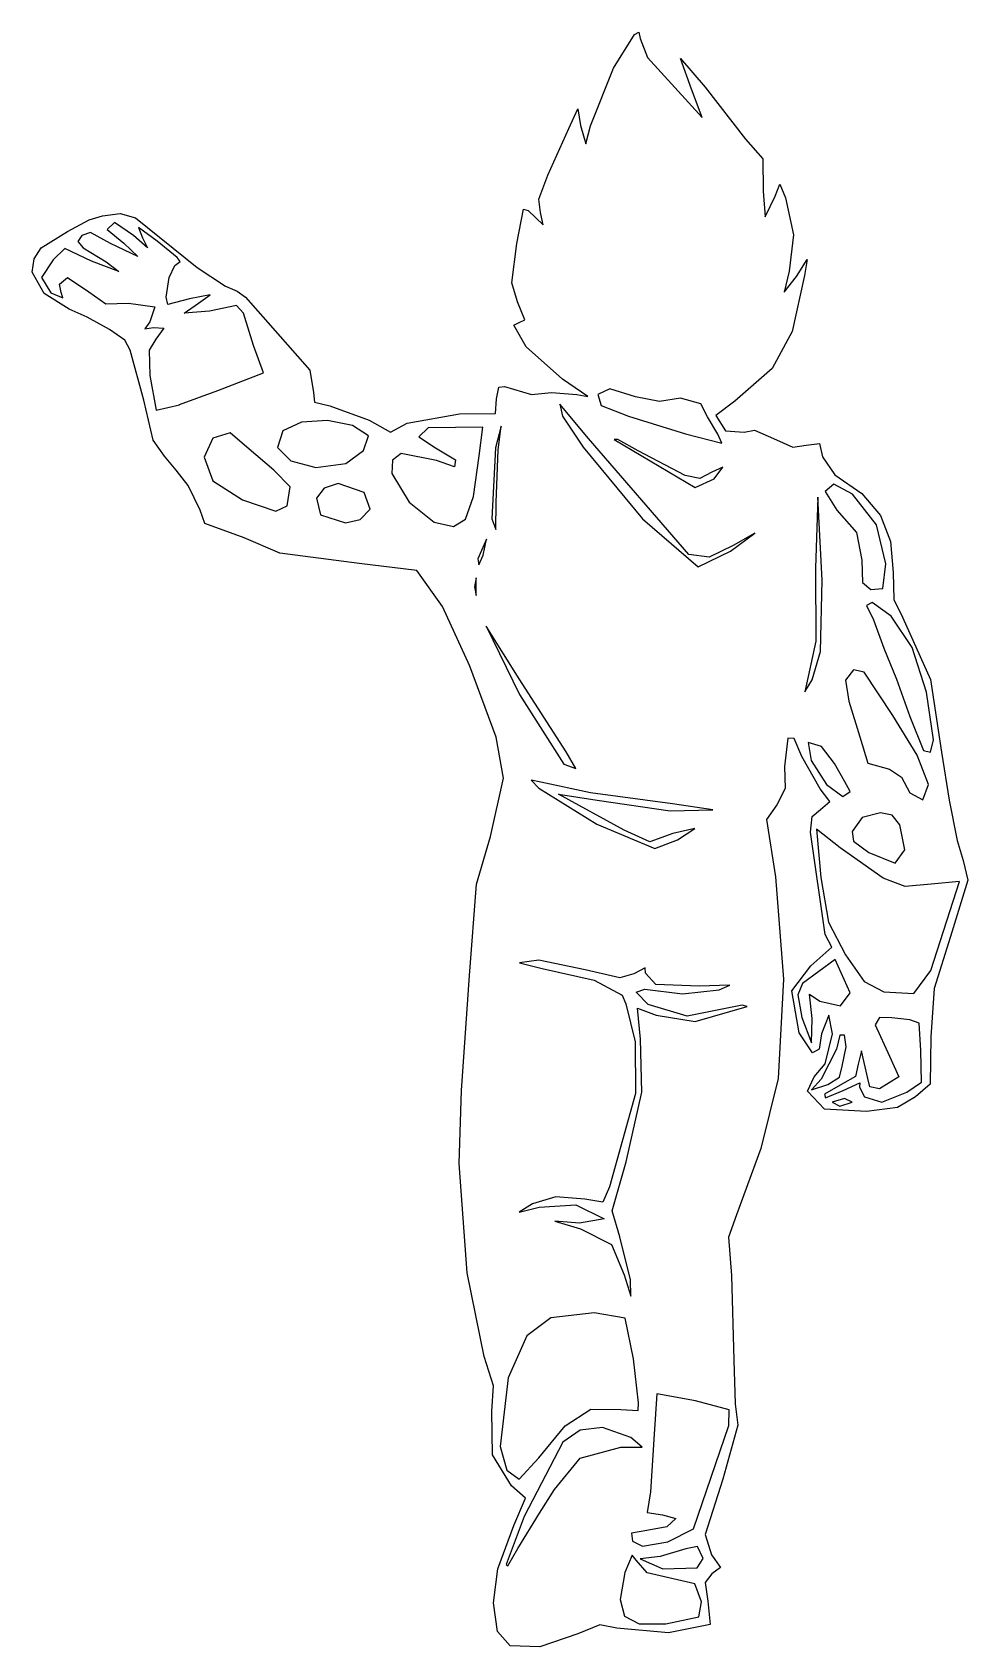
# Model space of a CAD drawing. Extents: x 9.4 to 47.8, y -22.7 to 11.
# Drawn here: x 30.19 to 47.81, y -22.65 to 7.74 of the extents above; entities that cross this region are included whole.
import ezdxf

# ---------------------------------------------------------------- set-up
doc = ezdxf.new("R2010")
doc.units = 0

msp = doc.modelspace()

# ---------------------------------------------------------------- linework, layer by layer
at = {"layer": 'Layer 1'}
for p, q in [((41.141541, 7.067743), (41.532923, 7.69916)), ((41.532923, 7.69916), (41.614581, 7.743417)), ((41.614581, 7.743417), (41.638949, 7.627797)), ((41.638949, 7.627797), (41.777551, 7.2703)), ((40.704517, 5.980253), (41.141541, 7.067743)), ((41.777551, 7.2703), (42.806901, 6.13897)), ((42.606162, 6.670918), (42.401932, 7.248067)), ((42.401932, 7.248067), (42.864892, 6.708474)), ((42.864892, 6.708474), (43.628497, 5.729926)), ((42.806901, 6.13897), (42.606162, 6.670918)), ((40.299361, 5.929033), (40.468037, 6.302389)), ((40.468037, 6.302389), (40.516822, 5.986423)), ((39.90243, 5.05063), (40.299361, 5.929033)), ((40.516822, 5.986423), (40.61492, 5.642581)), ((40.61492, 5.642581), (40.704517, 5.980253)), ((43.628497, 5.729926), (43.953484, 5.364007)), ((43.953484, 5.364007), (43.958536, 4.750462)), ((39.729716, 4.59981), (39.90243, 5.05063)), ((44.185499, 4.659618), (44.270538, 4.883632)), ((44.270538, 4.883632), (44.380509, 4.623954)), ((39.763162, 4.350271), (39.729716, 4.59981)), ((43.958536, 4.750462), (43.997214, 4.269314)), ((43.997214, 4.269314), (44.185499, 4.659618)), ((44.380509, 4.623954), (44.531329, 3.931891)), ((31.260813, 4.210716), (31.513608, 4.288479)), ((31.513608, 4.288479), (31.846828, 4.328919)), ((31.846828, 4.328919), (32.13264, 4.24894)), ((39.317244, 3.76932), (39.441334, 4.415577)), ((39.441334, 4.415577), (39.53158, 4.386858)), ((39.53158, 4.386858), (39.816988, 4.119797)), ((39.816988, 4.119797), (39.763162, 4.350271)), ((30.360316, 3.687953), (30.853725, 3.99531)), ((30.853725, 3.99531), (31.260813, 4.210716)), ((31.287913, 3.974134), (31.121783, 3.919248)), ((31.663788, 3.7643), (31.287913, 3.974134)), ((31.740476, 4.16258), (31.601121, 4.030894)), ((31.601121, 4.030894), (31.912606, 3.770619)), ((32.097577, 3.916056), (31.740476, 4.16258)), ((32.13264, 4.24894), (33.29554, 3.31555)), ((32.543124, 3.812873), (32.189628, 4.069233)), ((32.189628, 4.069233), (32.267447, 3.875507)), ((30.225843, 3.477099), (30.360316, 3.687953)), ((30.801633, 3.67011), (30.582482, 3.460148)), ((31.303009, 3.435488), (30.801633, 3.67011)), ((31.121783, 3.919248), (31.046792, 3.802701)), ((31.046792, 3.802701), (31.150773, 3.687877)), ((31.150773, 3.687877), (31.583972, 3.420587)), ((32.178143, 3.523514), (31.663788, 3.7643)), ((31.912606, 3.770619), (32.178143, 3.523514)), ((32.362708, 3.68453), (32.097577, 3.916056)), ((32.267447, 3.875507), (32.362708, 3.68453)), ((32.916888, 3.502149), (32.543124, 3.812873)), ((39.221634, 3.024857), (39.317244, 3.76932)), ((44.531329, 3.931891), (44.445056, 3.247824)), ((30.190467, 3.225233), (30.225843, 3.477099)), ((30.582482, 3.460148), (30.363328, 3.127832)), ((31.822841, 3.239215), (31.303009, 3.435488)), ((31.583972, 3.420587), (31.822841, 3.239215)), ((32.769164, 3.128663), (32.87618, 3.352809)), ((32.87618, 3.352809), (32.976823, 3.427479)), ((32.976823, 3.427479), (32.916888, 3.502149)), ((44.586864, 3.142383), (44.786821, 3.464881)), ((44.786821, 3.464881), (44.738375, 3.166197)), ((30.411736, 2.82263), (30.190467, 3.225233)), ((30.363328, 3.127832), (30.542059, 2.839665)), ((30.705551, 3.000156), (30.856466, 3.128789)), ((30.856466, 3.128789), (31.257836, 2.859953)), ((32.715432, 2.755309), (32.769164, 3.128663)), ((33.29554, 3.31555), (33.829075, 2.964951)), ((44.445056, 3.247824), (44.354381, 2.852414)), ((44.354381, 2.852414), (44.586864, 3.142383)), ((44.738375, 3.166197), (44.501438, 2.11)), ((30.883133, 2.5315), (30.411736, 2.82263)), ((30.542059, 2.839665), (30.766609, 2.743434)), ((30.732875, 2.843815), (30.705551, 3.000156)), ((30.766609, 2.743434), (30.732875, 2.843815)), ((31.257836, 2.859953), (31.575387, 2.633493)), ((32.743364, 2.615309), (32.715432, 2.755309)), ((33.543347, 2.799763), (33.154245, 2.726502)), ((33.324309, 2.643411), (33.543347, 2.799763)), ((33.829075, 2.964951), (34.047639, 2.871612)), ((34.047639, 2.871612), (34.204334, 2.755514)), ((34.204334, 2.755514), (35.417974, 1.382424)), ((39.328928, 2.6709), (39.221634, 3.024857)), ((31.222623, 2.381513), (30.883133, 2.5315)), ((31.575387, 2.633493), (32.004316, 2.643221)), ((32.004316, 2.643221), (32.500064, 2.573253)), ((32.500064, 2.573253), (32.407176, 2.293444)), ((33.154245, 2.726502), (32.743364, 2.615309)), ((33.051493, 2.455753), (33.324309, 2.643411)), ((33.530057, 2.494897), (33.051493, 2.455753)), ((34.038857, 2.600792), (33.530057, 2.494897)), ((34.171562, 2.45527), (34.038857, 2.600792)), ((34.358241, 1.845027), (34.171562, 2.45527)), ((39.466322, 2.326683), (39.328928, 2.6709)), ((31.644886, 2.14568), (31.222623, 2.381513)), ((31.931415, 1.949211), (31.644886, 2.14568)), ((32.407176, 2.293444), (32.311402, 2.162158)), ((32.311402, 2.162158), (32.47279, 2.185641)), ((32.47279, 2.185641), (32.669696, 2.170425)), ((32.669696, 2.170425), (32.519904, 1.964291)), ((39.262854, 2.229117), (39.361191, 2.28048)), ((39.492165, 1.821265), (39.262854, 2.229117)), ((39.361191, 2.28048), (39.466322, 2.326683)), ((32.03155, 1.755686), (31.931415, 1.949211)), ((32.519904, 1.964291), (32.394212, 1.757024)), ((34.54492, 1.33287), (34.358241, 1.845027)), ((44.501438, 2.11), (44.130853, 1.414747)), ((32.293469, 0.814064), (32.03155, 1.755686)), ((32.394212, 1.757024), (32.401949, 1.283168)), ((40.180939, 1.211891), (39.492165, 1.821265)), ((32.401949, 1.283168), (32.52611, 0.630678)), ((33.688447, 0.998736), (34.54492, 1.33287)), ((35.417974, 1.382424), (35.489348, 0.962695)), ((44.130853, 1.414747), (43.425242, 0.797652)), ((32.963379, 0.732457), (33.688447, 0.998736)), ((35.489348, 0.962695), (35.503913, 0.781107)), ((38.936704, 0.845084), (38.980043, 1.060826)), ((38.980043, 1.060826), (39.086047, 1.07343)), ((39.086047, 1.07343), (39.594294, 0.923189)), ((39.594294, 0.923189), (39.973263, 0.958549)), ((39.973263, 0.958549), (40.448897, 0.923494)), ((40.655625, 0.888335), (40.180939, 1.211891)), ((40.448897, 0.923494), (40.655625, 0.888335)), ((41.072491, 1.031079), (40.84238, 0.920978)), ((40.84238, 0.920978), (40.904514, 0.716542)), ((41.550636, 0.877065), (41.072491, 1.031079)), ((32.465532, 0.066479), (32.293469, 0.814064)), ((32.52611, 0.630678), (32.963376, 0.732451)), ((32.963376, 0.732451), (32.963379, 0.732457)), ((35.503913, 0.781107), (35.794105, 0.711289)), ((35.794105, 0.711289), (36.537845, 0.439207)), ((38.913167, 0.565188), (38.936704, 0.845084)), ((40.665904, 0.095822), (40.129905, 0.739438)), ((40.129905, 0.739438), (40.180152, 0.517459)), ((40.904514, 0.716542), (41.419809, 0.516193)), ((42.003568, 0.791168), (41.550636, 0.877065)), ((42.402932, 0.853382), (42.003568, 0.791168)), ((42.787169, 0.746726), (42.402932, 0.853382)), ((42.908098, 0.502596), (42.787169, 0.746726)), ((43.425242, 0.797652), (43.065574, 0.529096)), ((35.260011, 0.400466), (34.9089, 0.240423)), ((35.751951, 0.431542), (35.260011, 0.400466)), ((36.22566, 0.343098), (35.751951, 0.431542)), ((36.52208, 0.144586), (36.22566, 0.343098)), ((36.537845, 0.439207), (36.936018, 0.214493)), ((36.936018, 0.214493), (37.25255, 0.382218)), ((37.25255, 0.382218), (38.241126, 0.557568)), ((38.676687, 0.310081), (37.648647, 0.29326)), ((38.241126, 0.557568), (38.913167, 0.565188)), ((38.607977, -0.231286), (38.676687, 0.310081)), ((39.023521, 0.328748), (38.915517, -0.081941)), ((38.968355, -0.119277), (39.023521, 0.328748)), ((40.180152, 0.517459), (40.565741, -0.067051)), ((41.419809, 0.516193), (42.497409, 0.185573)), ((43.105679, 0.175715), (42.908098, 0.502596)), ((43.065574, 0.529096), (43.251433, 0.242349)), ((32.678696, -0.236776), (32.465532, 0.066479)), ((33.590809, 0.100376), (33.426477, -0.254989)), ((33.916255, 0.199644), (33.590809, 0.100376)), ((34.232867, -0.065192), (33.916255, 0.199644)), ((34.9089, 0.240423), (34.807545, -0.073839)), ((36.429572, -0.128989), (36.52208, 0.144586)), ((37.648647, 0.29326), (37.473263, 0.128053)), ((37.473263, 0.128053), (37.784901, -0.078418)), ((42.556164, -2.089548), (40.665904, 0.095822)), ((41.223442, 0.074727), (41.153716, 0.074482)), ((41.153716, 0.074482), (42.676216, -0.828778)), ((41.601348, -0.139789), (41.223442, 0.074727)), ((42.497409, 0.185573), (43.180003, 0.006543)), ((43.105682, 0.175724), (43.105679, 0.175715)), ((43.180003, 0.006543), (43.105682, 0.175724)), ((43.251433, 0.242349), (43.60068, 0.212185)), ((43.60068, 0.212185), (43.797551, 0.255094)), ((43.797551, 0.255094), (44.150056, 0.095938)), ((44.150056, 0.095938), (44.51466, -0.065951)), ((44.767208, -0.033083), (45.019591, 0.004086)), ((45.019591, 0.004086), (45.073552, -0.247267)), ((32.902142, -0.502821), (32.678696, -0.236776)), ((33.426477, -0.254989), (33.593349, -0.69991)), ((34.743172, -0.497692), (34.232867, -0.065192)), ((34.807545, -0.073839), (35.059751, -0.32678)), ((36.096949, -0.375165), (36.429572, -0.128989)), ((37.138211, -0.184509), (36.974096, -0.313131)), ((37.80309, -0.318942), (37.138211, -0.184509)), ((37.784901, -0.078418), (38.165737, -0.304746)), ((38.504057, -0.996666), (38.607977, -0.231286)), ((38.915517, -0.081941), (38.847854, -1.416691)), ((38.928491, -1.108671), (38.968355, -0.119277)), ((40.565741, -0.067051), (41.684094, -1.417948)), ((42.486453, -0.601679), (41.601348, -0.139789)), ((44.51466, -0.065951), (44.767208, -0.033083)), ((45.073552, -0.247267), (45.309902, -0.589509)), ((33.126156, -0.791373), (32.902142, -0.502821)), ((35.04675, -0.816103), (34.743172, -0.497692)), ((35.059751, -0.32678), (35.533544, -0.450016)), ((35.533544, -0.450016), (36.09695, -0.375165)), ((36.09695, -0.375165), (36.096949, -0.375165)), ((36.974096, -0.313131), (36.963355, -0.560476)), ((36.963355, -0.560476), (37.287469, -1.100751)), ((38.143434, -0.434888), (37.80309, -0.318942)), ((38.165737, -0.304746), (38.143434, -0.434888)), ((42.762756, -0.655412), (42.486453, -0.601679)), ((42.990485, -0.536198), (42.762756, -0.655412)), ((43.200882, -0.443442), (42.990485, -0.536198)), ((43.033959, -0.666421), (43.200882, -0.443442)), ((45.309902, -0.589509), (45.818475, -0.937202)), ((33.35017, -1.25337), (33.126156, -0.791373)), ((33.593349, -0.69991), (34.150245, -1.060325)), ((34.989199, -1.169315), (35.04675, -0.816103)), ((35.689967, -0.841125), (35.543829, -1.025351)), ((35.950985, -0.754907), (35.689967, -0.841125)), ((36.444806, -0.920068), (35.950985, -0.754907)), ((42.676216, -0.828778), (43.033961, -0.666419)), ((43.033961, -0.666419), (43.033959, -0.666421)), ((45.287861, -0.763291), (45.126267, -0.904601)), ((45.126267, -0.904601), (45.345971, -1.252843)), ((45.643851, -0.953544), (45.287861, -0.763291)), ((34.150245, -1.060325), (34.778579, -1.275036)), ((34.778579, -1.275036), (34.98932, -1.169316)), ((34.98932, -1.169316), (34.989199, -1.169315)), ((35.543829, -1.025351), (35.621045, -1.341643)), ((36.55296, -1.234008), (36.444806, -0.920068)), ((37.287469, -1.100751), (37.759066, -1.477827)), ((38.353159, -1.426024), (38.504057, -0.996666)), ((38.921929, -1.61984), (38.928491, -1.108671)), ((38.928491, -1.108671), (38.928491, -1.108671)), ((44.986775, -1.007847), (44.946214, -2.344217)), ((45.068981, -2.569167), (44.986775, -1.007847)), ((46.094262, -1.530032), (45.643851, -0.953544)), ((45.818475, -0.937202), (46.166032, -1.351701)), ((33.443506, -1.506887), (33.35017, -1.25337)), ((34.18393, -1.774699), (33.443506, -1.506887)), ((35.621045, -1.341643), (36.089491, -1.490653)), ((36.089491, -1.490653), (36.369509, -1.428)), ((36.369509, -1.428), (36.55296, -1.234008)), ((36.369509, -1.428), (36.369509, -1.428)), ((37.759066, -1.477827), (38.126965, -1.562232)), ((38.126965, -1.562232), (38.353163, -1.426036)), ((38.353163, -1.426036), (38.353159, -1.426024)), ((38.847854, -1.416691), (38.921929, -1.61984)), ((41.684094, -1.417948), (42.731921, -2.322081)), ((45.345971, -1.252843), (45.714155, -1.676848)), ((46.166032, -1.351701), (46.359812, -1.845144)), ((34.854789, -2.061273), (34.18393, -1.774699)), ((38.749851, -1.801543), (38.583995, -2.172738)), ((38.68492, -2.098065), (38.749851, -1.801543)), ((38.749851, -1.801543), (38.749851, -1.801543)), ((43.344551, -2.025023), (43.804155, -1.684596)), ((43.804155, -1.684596), (43.393463, -1.91895)), ((45.714155, -1.676848), (45.818597, -2.197838)), ((46.267161, -2.263594), (46.094262, -1.530032)), ((36.35085, -2.256269), (34.854789, -2.061273)), ((38.604231, -2.282842), (38.68492, -2.098065)), ((42.943782, -2.138486), (42.556164, -2.089548)), ((42.731921, -2.322081), (43.344557, -2.025025)), ((43.393463, -1.91895), (42.943782, -2.138486)), ((43.344557, -2.025025), (43.344551, -2.025023)), ((46.359812, -1.845144), (46.407052, -2.429669)), ((37.43752, -2.38941), (36.35085, -2.256269)), ((37.919242, -3.0707), (37.43752, -2.38941)), ((38.583995, -2.172738), (38.604231, -2.282842)), ((44.946214, -2.344217), (44.94907, -3.718131)), ((45.818597, -2.197838), (45.827976, -2.612606)), ((46.211082, -2.728771), (46.267161, -2.263592)), ((46.267161, -2.263592), (46.267161, -2.263594)), ((46.407052, -2.429669), (46.422687, -2.935656)), ((38.555191, -2.527426), (38.522831, -2.695436)), ((38.522831, -2.695436), (38.555191, -2.863446)), ((38.555191, -2.527427), (38.555191, -2.527426)), ((38.555191, -2.863446), (38.555191, -2.527427)), ((45.039268, -3.917207), (45.06898, -2.569173)), ((45.06898, -2.569173), (45.068981, -2.569167)), ((45.827976, -2.612606), (45.988286, -2.748574)), ((45.988286, -2.748574), (46.211082, -2.728771)), ((46.014335, -2.994119), (45.903368, -3.051542)), ((46.369351, -3.252464), (46.014335, -2.994119)), ((46.422687, -2.935656), (46.585306, -3.266466)), ((38.431224, -4.18891), (37.919242, -3.0707)), ((45.903368, -3.051542), (46.038013, -3.321327)), ((46.038013, -3.321327), (46.232577, -3.852839)), ((46.764684, -3.837237), (46.369351, -3.252464)), ((46.585306, -3.266466), (47.109672, -4.440793)), ((39.361218, -4.42685), (38.740928, -3.440456)), ((38.740928, -3.440456), (39.369, -4.724231)), ((44.94907, -3.718131), (44.74184, -4.674227)), ((44.881266, -4.450213), (45.039268, -3.917207)), ((46.232577, -3.852839), (46.467705, -4.437264)), ((47.035979, -4.678051), (46.764684, -3.837237)), ((38.926097, -5.52793), (38.431224, -4.18891)), ((40.244951, -5.80405), (39.361218, -4.42685)), ((44.74184, -4.674227), (44.881266, -4.450213)), ((45.662726, -4.262421), (45.507229, -4.451933)), ((45.507229, -4.451933), (45.574387, -4.847272)), ((45.857713, -4.306665), (45.662726, -4.262421)), ((46.400575, -5.122253), (45.857713, -4.306665)), ((46.467705, -4.437264), (46.718933, -5.138289)), ((47.109672, -4.440793), (47.314649, -5.809866)), ((39.369, -4.724231), (40.203588, -6.036976)), ((45.574387, -4.847272), (45.781329, -5.518977)), ((47.164361, -5.576847), (47.035979, -4.678051)), ((46.861683, -5.865123), (46.400575, -5.122253)), ((46.718933, -5.138289), (46.978716, -5.776653)), ((39.068548, -6.29921), (38.926097, -5.52793)), ((44.420714, -5.548033), (44.360897, -6.079375)), ((44.539336, -5.553743), (44.420714, -5.548033)), ((44.688819, -5.891647), (44.539336, -5.553743)), ((45.058974, -5.702857), (44.804895, -5.62739)), ((44.804895, -5.62739), (44.863707, -5.968583)), ((45.29943, -6.023895), (45.058974, -5.702857)), ((45.781329, -5.518977), (45.930182, -6.01551)), ((47.108657, -5.808947), (47.16435, -5.576845)), ((47.16435, -5.576845), (47.164361, -5.576847)), ((40.203588, -6.036976), (40.430925, -6.1179)), ((40.244948, -5.804053), (40.244951, -5.80405)), ((40.430925, -6.1179), (40.244948, -5.804053)), ((45.035077, -6.502677), (44.688819, -5.891647)), ((44.863707, -5.968583), (45.152155, -6.421337)), ((45.488084, -6.357496), (45.29943, -6.023895)), ((45.930182, -6.01551), (46.338074, -6.130312)), ((47.074651, -6.419387), (46.861683, -5.865123)), ((46.978716, -5.776653), (47.108657, -5.808947)), ((47.314649, -5.809866), (47.46399, -6.715722)), ((38.822852, -7.39977), (39.068548, -6.29921)), ((39.771904, -6.376613), (39.585225, -6.336743)), ((39.585225, -6.336743), (39.734568, -6.489964)), ((40.705294, -6.576356), (39.771904, -6.376613)), ((44.360897, -6.079375), (44.371089, -6.49381)), ((45.596271, -6.550149), (45.488084, -6.357496)), ((46.338074, -6.130312), (46.566997, -6.279655)), ((46.566997, -6.279655), (46.718049, -6.575887)), ((39.734568, -6.489964), (40.823964, -7.163039)), ((41.340006, -7.280283), (40.100666, -6.598045)), ((40.100666, -6.598045), (40.829087, -6.716014)), ((42.252294, -6.780352), (40.705294, -6.576356)), ((44.371089, -6.49381), (44.216261, -6.800325)), ((45.211491, -6.739458), (45.035077, -6.502677)), ((45.152155, -6.421337), (45.461123, -6.642422)), ((45.461123, -6.642422), (45.596271, -6.550149)), ((45.596271, -6.550149), (45.596271, -6.550149)), ((46.718049, -6.575887), (46.963685, -6.70791)), ((46.963685, -6.70791), (47.074649, -6.419386)), ((47.074649, -6.419386), (47.074651, -6.419387)), ((40.829087, -6.716014), (42.207135, -6.911598)), ((42.207135, -6.911598), (43.008217, -6.896255)), ((43.008217, -6.896255), (42.252294, -6.780352)), ((44.216261, -6.800325), (44.021804, -7.080924)), ((44.883029, -7.021836), (45.036206, -6.890667)), ((45.036206, -6.890667), (45.211491, -6.739458)), ((46.168653, -6.951698), (45.822067, -7.040107)), ((46.388807, -6.996793), (46.168653, -6.951698)), ((47.46399, -6.715722), (47.612371, -7.471958)), ((40.823964, -7.163039), (41.916708, -7.621964)), ((41.825369, -7.497724), (41.340006, -7.280283)), ((42.670943, -7.244166), (42.25473, -7.341788)), ((42.346071, -7.459517), (42.670943, -7.244166)), ((44.021804, -7.080924), (44.190087, -8.155074)), ((44.85014, -7.318425), (44.883029, -7.021836)), ((45.407017, -7.608399), (44.96541, -7.259194)), ((44.96541, -7.259194), (45.04533, -8.170263)), ((45.822067, -7.040107), (45.636518, -7.305099)), ((46.532115, -7.180467), (46.388807, -6.996793)), ((46.627371, -7.647161), (46.532115, -7.180467)), ((38.558966, -8.295825), (38.822852, -7.39977)), ((42.25473, -7.341788), (41.825369, -7.497724)), ((41.916708, -7.621964), (42.346066, -7.459514)), ((42.346066, -7.459514), (42.346071, -7.459517)), ((45.125843, -9.242495), (44.85014, -7.318425)), ((45.636518, -7.305099), (45.66254, -7.483138)), ((45.66254, -7.483138), (45.94633, -7.699795)), ((47.612371, -7.471958), (47.724376, -7.847804)), ((46.219695, -8.18153), (45.407017, -7.608399)), ((45.94633, -7.699795), (46.444399, -7.902312)), ((46.444399, -7.902312), (46.627371, -7.647161)), ((46.627371, -7.647161), (46.627371, -7.647161)), ((47.724376, -7.847804), (47.811584, -8.217414)), ((44.190087, -8.155074), (44.341646, -10.084779)), ((45.04533, -8.170263), (45.188705, -9.008565)), ((46.634572, -8.336829), (46.219695, -8.18153)), ((38.427674, -10.013265), (38.558966, -8.295825)), ((47.125227, -8.29607), (46.634572, -8.336829)), ((47.116995, -9.921471), (47.658339, -8.242171)), ((47.658339, -8.242171), (47.125227, -8.29607)), ((47.811584, -8.217414), (47.484019, -9.279614)), ((45.188705, -9.008565), (45.507263, -9.626353)), ((45.251037, -9.479782), (45.125843, -9.242495)), ((47.484019, -9.279614), (47.17893, -10.260499)), ((45.314328, -9.715029), (44.696112, -10.167992)), ((44.85699, -9.834064), (45.251037, -9.479782)), ((45.596262, -10.34411), (45.314328, -9.715029)), ((45.507263, -9.626353), (45.863629, -10.129202)), ((38.278209, -12.178725), (38.427674, -10.013265)), ((39.730327, -9.72684), (39.367422, -9.779182)), ((39.367422, -9.779182), (39.792375, -9.886045)), ((40.603512, -9.911307), (39.730327, -9.72684)), ((39.792375, -9.886045), (40.777292, -10.102035)), ((41.255249, -10.061123), (40.603512, -9.911307)), ((41.521817, -9.985978), (41.255249, -10.061123)), ((41.737621, -9.870488), (41.521817, -9.985978)), ((41.74254, -9.970201), (41.737621, -9.870488)), ((41.936641, -10.187441), (41.74254, -9.970201)), ((44.498388, -10.305458), (44.85699, -9.834064)), ((46.794111, -10.354268), (47.116995, -9.921472)), ((47.116995, -9.921472), (47.116995, -9.921471)), ((40.777292, -10.102035), (41.302645, -10.386837)), ((41.563448, -10.327426), (41.732003, -10.273283)), ((41.791266, -10.563334), (41.563448, -10.327426)), ((41.732003, -10.273283), (42.441612, -10.362852)), ((42.75444, -10.21806), (41.936641, -10.187441)), ((42.441612, -10.362852), (43.132093, -10.286632)), ((43.331463, -10.197511), (42.75444, -10.21806)), ((43.132093, -10.286632), (43.331463, -10.197511)), ((44.341646, -10.084779), (44.242126, -11.954724)), ((44.635305, -11.096004), (44.498388, -10.305458)), ((44.696112, -10.167992), (44.612367, -10.37846)), ((45.863629, -10.129202), (46.231631, -10.323362)), ((46.231631, -10.323362), (46.794111, -10.354268)), ((47.17893, -10.260499), (47.119213, -11.168084)), ((41.302645, -10.386837), (41.37033, -10.547599)), ((41.37033, -10.547599), (41.545403, -11.264358)), ((41.645069, -11.216472), (41.591831, -10.63256)), ((41.591831, -10.63256), (41.944072, -10.763395)), ((42.527956, -10.778676), (41.791266, -10.563334)), ((43.561446, -10.570361), (42.527956, -10.778676)), ((42.679353, -10.877884), (43.654786, -10.601146)), ((43.654786, -10.601146), (43.561446, -10.570361)), ((44.612367, -10.37846), (44.689338, -10.805484)), ((44.879965, -10.825919), (44.828296, -10.369208)), ((44.828296, -10.369208), (45.025056, -10.49813)), ((45.025056, -10.49813), (45.413499, -10.583616)), ((45.413499, -10.583616), (45.596262, -10.34411)), ((41.944072, -10.763395), (42.679353, -10.877884)), ((44.689338, -10.805484), (44.867572, -11.282631)), ((44.867572, -11.282631), (44.879962, -10.82592)), ((44.879962, -10.82592), (44.879965, -10.825919)), ((45.19812, -10.759985), (45.058965, -11.11467)), ((45.265379, -11.11467), (45.19812, -10.759985)), ((46.150476, -10.802643), (46.065155, -10.945538)), ((46.380307, -10.811761), (46.150476, -10.802643)), ((46.723641, -10.847073), (46.380307, -10.811761)), ((46.89441, -10.911287), (46.723641, -10.847073)), ((46.928941, -11.428992), (46.89441, -10.911287)), ((41.675014, -12.213577), (41.645069, -11.216472)), ((44.886866, -11.469358), (44.635305, -11.096004)), ((45.058965, -11.11467), (45.012705, -11.403511)), ((45.128078, -11.680533), (45.265379, -11.11467)), ((45.399472, -11.139491), (45.337638, -11.402485)), ((45.491443, -11.139257), (45.399472, -11.139491)), ((45.520021, -11.360234), (45.491443, -11.139257)), ((46.065155, -10.945538), (46.337045, -11.536527)), ((47.119213, -11.168084), (47.106767, -12.061548)), ((41.545403, -11.264358), (41.555713, -12.239429)), ((45.012705, -11.403511), (44.886866, -11.469358)), ((45.337638, -11.402485), (45.050889, -11.964392)), ((45.44692, -11.724749), (45.520021, -11.360234)), ((45.812177, -11.431976), (45.745601, -11.685216)), ((45.932175, -11.955001), (45.812177, -11.431976)), ((46.337045, -11.536527), (46.516626, -11.924348)), ((46.940258, -12.024023), (46.928941, -11.428992)), ((44.916169, -11.919934), (45.128078, -11.680533)), ((45.396843, -11.931394), (45.44692, -11.724749)), ((45.745601, -11.685216), (45.696761, -11.915691)), ((44.242126, -11.954724), (43.916703, -13.273936)), ((44.795879, -12.189965), (44.916169, -11.919934)), ((45.050889, -11.964392), (44.871826, -12.16592)), ((44.871826, -12.16592), (45.17645, -12.065679)), ((45.453267, -12.055426), (45.11284, -12.250213)), ((45.17645, -12.065679), (45.396843, -11.931394)), ((45.17645, -12.065679), (45.17645, -12.065679)), ((45.696761, -11.915691), (45.453267, -12.055426)), ((45.464548, -12.178687), (45.781761, -12.038717)), ((45.781761, -12.038717), (45.775935, -12.115345)), ((45.775935, -12.115345), (45.86706, -12.302395)), ((45.970408, -12.109146), (45.932175, -11.955001)), ((46.150034, -12.151776), (45.970408, -12.109146)), ((46.516626, -11.924348), (46.150034, -12.151776)), ((46.66162, -12.213363), (46.940258, -12.024023)), ((47.106767, -12.061548), (46.826377, -12.296949)), ((38.228861, -13.556002), (38.278209, -12.178725)), ((41.555713, -12.239429), (41.061237, -13.995859)), ((41.377985, -13.520462), (41.675014, -12.213577)), ((45.111323, -12.532768), (44.795879, -12.189965)), ((45.11284, -12.250213), (45.131738, -12.31968)), ((45.131738, -12.31968), (45.464548, -12.178687)), ((45.493073, -12.32803), (45.260245, -12.4027)), ((45.260245, -12.4027), (45.400772, -12.477373)), ((45.400772, -12.477373), (45.6336, -12.4027)), ((45.6336, -12.4027), (45.493073, -12.32803)), ((45.6336, -12.4027), (45.6336, -12.4027)), ((45.86706, -12.302395), (46.190567, -12.402701)), ((46.190567, -12.402701), (46.661612, -12.213364)), ((46.826377, -12.296949), (46.488134, -12.50114)), ((46.661612, -12.213364), (46.66162, -12.213363)), ((45.903548, -12.572432), (45.111323, -12.532768)), ((46.488134, -12.50114), (45.903548, -12.572432)), ((43.916703, -13.273936), (43.452839, -14.522004)), ((38.381025, -15.613605), (38.228861, -13.556002)), ((41.111754, -14.445422), (41.377985, -13.520462)), ((40.050717, -14.182404), (39.612924, -14.3112)), ((40.597732, -14.225622), (40.050717, -14.182404)), ((40.938216, -14.282224), (40.597732, -14.225622)), ((41.061237, -13.995859), (40.938216, -14.282224)), ((39.612924, -14.3112), (39.364996, -14.472616)), ((39.364996, -14.472616), (39.738239, -14.376156)), ((39.738239, -14.376156), (40.430561, -14.334836)), ((40.430561, -14.334836), (40.966144, -14.594325)), ((41.261414, -14.936169), (41.111754, -14.445422)), ((43.452839, -14.522004), (43.304983, -14.940357)), ((40.499928, -14.677936), (40.033232, -14.640607)), ((40.033232, -14.640607), (40.516848, -14.785167)), ((40.966144, -14.594325), (40.499928, -14.677936)), ((40.516848, -14.785167), (41.099288, -15.076686)), ((41.099288, -15.076686), (41.340465, -15.653279)), ((41.45974, -15.744272), (41.261414, -14.936169)), ((43.304983, -14.940357), (43.361099, -15.663844)), ((38.704499, -17.188085), (38.381025, -15.613605)), ((41.340465, -15.653279), (41.463957, -16.051314)), ((41.459743, -15.744284), (41.45974, -15.744272)), ((41.463957, -16.051314), (41.459743, -15.744284)), ((43.361099, -15.663844), (43.406407, -17.259474)), ((40.771845, -16.366129), (39.96024, -16.461348)), ((41.36035, -16.466061), (40.771845, -16.366129)), ((39.96024, -16.461348), (39.503882, -16.796989)), ((41.514946, -17.231441), (41.36035, -16.466061)), ((39.503882, -16.796989), (39.153652, -17.588048)), ((38.880265, -17.738967), (38.704499, -17.188085)), ((41.610966, -18.06298), (41.514946, -17.231441)), ((43.406407, -17.259474), (43.432513, -18.07776)), ((39.153652, -17.588048), (39.006627, -18.883299)), ((38.848373, -18.217745), (38.880265, -17.738967)), ((41.957924, -17.888437), (41.906689, -18.653372)), ((42.68405, -18.023424), (41.957924, -17.888437)), ((38.860727, -19.038501), (38.848373, -18.217745)), ((40.228938, -18.49296), (40.710616, -18.181742)), ((40.710616, -18.181742), (41.279, -18.184564)), ((41.279, -18.184564), (41.600622, -18.204894)), ((41.600622, -18.204894), (41.610966, -18.06298)), ((43.318756, -18.192221), (42.68405, -18.023424)), ((43.312067, -18.489672), (43.318756, -18.192221)), ((43.432513, -18.07776), (43.482956, -18.478647)), ((39.72942, -19.098862), (40.228938, -18.49296)), ((40.929987, -18.525878), (40.508009, -18.575531)), ((41.466494, -18.710194), (40.929987, -18.525878)), ((42.648414, -20.433922), (43.312067, -18.489672)), ((43.482956, -18.478647), (43.199561, -19.49651)), ((40.186544, -18.797993), (39.457897, -20.202388)), ((40.508009, -18.575531), (40.186544, -18.797993)), ((41.676004, -18.894513), (41.466494, -18.710194)), ((41.906689, -18.653372), (41.838597, -19.735232)), ((39.218276, -19.621075), (38.860727, -19.038501)), ((39.006627, -18.883299), (39.127826, -19.326214)), ((39.36384, -19.496538), (39.729422, -19.098896)), ((39.729422, -19.098896), (39.72942, -19.098862)), ((40.026532, -19.692832), (40.51027, -19.10058)), ((40.51027, -19.10058), (41.280272, -18.896771)), ((41.280272, -18.896771), (41.676004, -18.894513)), ((39.127826, -19.326214), (39.36384, -19.496538)), ((39.483963, -19.857653), (39.218276, -19.621075)), ((39.74729, -20.140859), (40.026532, -19.692832)), ((41.838597, -19.735232), (41.771601, -20.127258)), ((43.199561, -19.49651), (42.865695, -20.542483)), ((39.26173, -20.367786), (39.483963, -19.857653)), ((39.457897, -20.202388), (39.115534, -21.10667)), ((39.337422, -20.803354), (39.747285, -20.140965)), ((39.747285, -20.140965), (39.74729, -20.140859)), ((41.771601, -20.127258), (42.061793, -20.168541)), ((42.061793, -20.168541), (42.310699, -20.240587)), ((42.310699, -20.240587), (42.142641, -20.397039)), ((38.961034, -21.183387), (39.26173, -20.367786)), ((41.768017, -20.467225), (41.478161, -20.514917)), ((41.478161, -20.514917), (41.499105, -20.6657)), ((41.499105, -20.6657), (41.685724, -20.759657)), ((42.142641, -20.397039), (41.768017, -20.467225)), ((42.16354, -20.676602), (42.648414, -20.433922)), ((42.865695, -20.542483), (42.986605, -20.9207)), ((39.15145, -21.128392), (39.337422, -20.803354)), ((41.492215, -20.931398), (41.355473, -21.252348)), ((41.563998, -21.02554), (41.492215, -20.931398)), ((42.018809, -20.95187), (41.638907, -20.997186)), ((41.685724, -20.759657), (42.163532, -20.676594)), ((42.501609, -20.810116), (42.018809, -20.95187)), ((42.163532, -20.676594), (42.16354, -20.676602)), ((42.719072, -20.763978), (42.501609, -20.810116)), ((42.829333, -20.990935), (42.719072, -20.763978)), ((42.986605, -20.9207), (43.155693, -21.158164)), ((38.876251, -21.825116), (38.961034, -21.183387)), ((39.115534, -21.10667), (39.15145, -21.128392)), ((41.355473, -21.252348), (41.265593, -21.766427)), ((41.774476, -21.264353), (41.563998, -21.02554)), ((41.638907, -20.997186), (42.068347, -21.183348)), ((42.262839, -21.375267), (41.774476, -21.264353)), ((42.068347, -21.183348), (42.715297, -21.168619)), ((42.71529, -21.168619), (42.829333, -20.990935)), ((42.715297, -21.168619), (42.71529, -21.168619)), ((43.155693, -21.158164), (42.992058, -21.281594)), ((42.674141, -21.466064), (42.262839, -21.375267)), ((42.794816, -21.807287), (42.674141, -21.466064)), ((42.992058, -21.281594), (42.865525, -21.443967)), ((42.865525, -21.443967), (42.918333, -21.794544)), ((38.954602, -22.364956), (38.876251, -21.825116)), ((41.265593, -21.766427), (41.347161, -22.078334)), ((42.74339, -22.091739), (42.794816, -21.807287)), ((42.918333, -21.794544), (42.961115, -22.231192)), ((41.347161, -22.078334), (41.625026, -22.219382)), ((42.124034, -22.22088), (42.74339, -22.091738)), ((42.74339, -22.091738), (42.74339, -22.091739)), ((39.1921, -22.6329), (38.954602, -22.364956)), ((40.464993, -22.410045), (39.748604, -22.65219)), ((40.879114, -22.238486), (40.464993, -22.410045)), ((41.202425, -22.30085), (40.879114, -22.238486)), ((42.178115, -22.390064), (41.202425, -22.30085)), ((41.625026, -22.219382), (42.124034, -22.22088)), ((42.961115, -22.231192), (42.178115, -22.390064)), ((39.192083, -22.632913), (39.1921, -22.6329)), ((39.748604, -22.65219), (39.192083, -22.632913))]:
    msp.add_line(p, q, dxfattribs=at)

doc.saveas('drawing.dxf')
